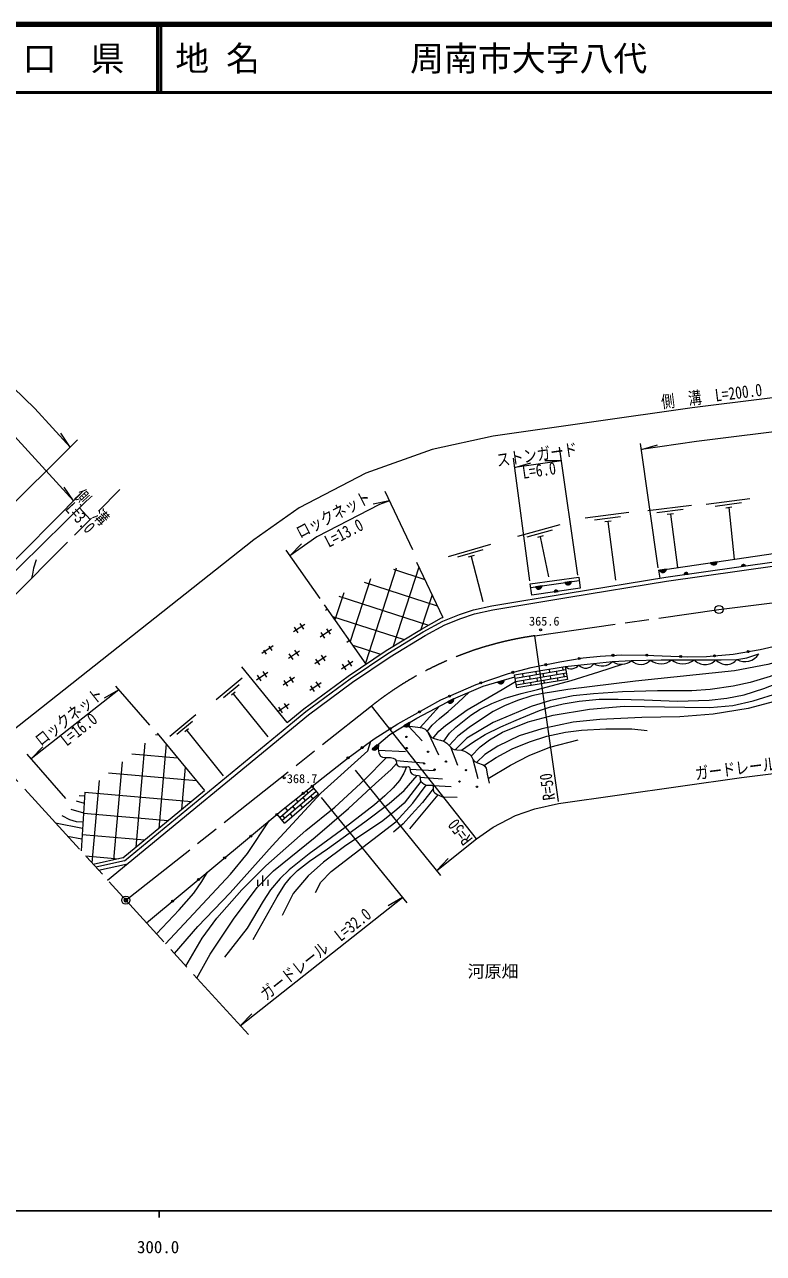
# Model space of a CAD drawing. Units: millimetres at full size, sheet at 1:1000; details may follow other scales. Extents: x 40000 to 680000, y 20000 to 380000.
# Drawn here: x 348142 to 457166, y 198715 to 380000 of the extents above; entities that cross this region are included whole.
import ezdxf
from ezdxf.enums import TextEntityAlignment as Align

# ---------------------------------------------------------------- set-up
doc = ezdxf.new("R2010")
doc.units = ezdxf.units.MM
doc.header["$LTSCALE"] = 1000
doc.header["$PDMODE"] = 32
doc.header["$PDSIZE"] = 500
doc.linetypes.add('CHAIN', pattern=[18.5, 12, -1.5, 3.5, -1.5])
for name, color, linetype, lineweight in [('M-BGD', 7, 'Continuous', 13), ('M-BMK', 2, 'CHAIN', 13), ('M-BMK-SRVR', 3, 'Continuous', 13), ('M-STR-HTXT', 7, 'Continuous', 13), ('M-TTL', 2, 'Continuous', 140), ('M-TTL-BAND', 7, 'Continuous', 25), ('M-TTL-LINE', 7, 'Continuous', 50)]:
    doc.layers.add(name, color=color, linetype=linetype, lineweight=lineweight)
for name, color, linetype in [('M-BMK-HTXT', 7, 'Continuous'), ('M-OTRS', 6, 'Continuous'), ('M-TTL-TXT', 7, 'Continuous')]:
    doc.layers.add(name, color=color, linetype=linetype)
doc.styles.add('ＭＳ ゴシック', font='')
doc.styles.get('ＭＳ ゴシック').set_extended_font_data('MS Gothic')

msp = doc.modelspace()

# ---------------------------------------------------------------- hatches: boundary and pattern name
at = {"layer": 'M-BGD'}
for points in [[(442839, 299654, -0.82183), (441857, 299519)], [(446076, 298939), (445456, 298851, -0.84072)], [(450353, 300757, -0.82183), (449372, 300614)], [(454524, 300136), (453905, 300048, -0.84072)], [(428845, 297826, -0.82183), (427864, 297684)], [(424505, 297199, -0.82183), (423524, 297058)], [(426886, 296364), (426267, 296275, -0.84072)], [(429840, 286458, -0.41421), (429962, 286631, -0.41421), (430135, 286509, -1)], [(434813, 286938, -0.41421), (434955, 287095, -0.41421), (435112, 286953, -1)], [(439811, 286984, -1), (440110, 286973, -0.41421), (439955, 286828, -0.41421)], [(444807, 286791, -1), (445107, 286780, -0.41421), (444951, 286636, -0.41421)], [(449802, 286867, -0.41421), (449938, 287030, -0.41421), (450101, 286893, -1)], [(454762, 287469, -0.41421), (454885, 287641, -0.41421), (455058, 287518, -1)], [(424925, 285543, -0.41421), (425042, 285720, -0.41421), (425219, 285602, -1)], [(415311, 282836, -0.41421), (415405, 283026, -0.41421), (415595, 282932, -1)], [(418900, 283290, -0.82183), (417950, 283010)], [(420059, 284401, -0.41421), (420166, 284583, -0.41421), (420349, 284476, -1)], [(410719, 280863, -1), (410993, 280985, -0.41421), (410917, 280787, -0.41421)], [(411448, 280548, -0.82183), (410570, 280089)], [(406293, 278545, -1), (406556, 278690, -0.41421), (406497, 278486, -0.41421)], [(401966, 276043, -1), (402219, 276205, -0.41421), (402174, 275998, -0.41421)], [(404949, 277055, -0.82183), (404104, 276538)], [(395724, 271863, -1), (396022, 271824, -0.41421), (395853, 271695, -0.41421)], [(397826, 273243, -1), (398070, 273418, -0.41421), (398036, 273208, -0.41421)], [(400187, 273720, -0.82183), (399429, 273083)], [(389148, 266498, -0.41421), (389172, 266708, -0.41421), (389383, 266684, -1)], [(390480, 267557, -0.41421), (390504, 267767, -0.41421), (390715, 267743, -1)], [(385252, 263364, -1), (385483, 263556, -1)], [(381403, 260173, -1), (381634, 260364, -1)], [(377554, 256982, -1), (377785, 257173, -1)], [(373705, 253790, -1), (373936, 253982, -1)], [(369856, 250599, -1), (370087, 250790, -1)]]:
    msp.add_hatch(color=256, dxfattribs=at).paths.add_polyline_path(points)

# ---------------------------------------------------------------- linework, layer by layer
for p, q in [((455150, 310059), (448707, 309205)), ((446552, 309048), (440097, 308278)), ((445314, 308447), (441441, 307985)), ((453921, 309442), (450054, 308929)), ((452498, 308799), (451596, 308680)), ((452047, 308740), (452837, 301122)), ((437329, 308009), (430885, 307159)), ((436099, 307393), (432232, 306883)), ((434675, 306751), (433773, 306632)), ((434224, 306692), (435326, 298051)), ((443883, 307823), (442979, 307715)), ((443431, 307769), (444466, 299893)), ((427140, 306186), (420874, 304457)), ((426006, 305406), (422247, 304369)), ((424685, 304575), (423808, 304333)), ((416892, 303308), (410651, 301491)), ((424246, 304454), (425471, 298521)), ((415769, 302513), (412025, 301423)), ((414460, 301663), (413586, 301409)), ((414023, 301536), (415778, 294880)), ((402998, 299818), (398444, 285801)), ((406328, 299953), (402537, 288286)), ((402571, 299639), (407191, 298138)), ((405972, 300701), (409856, 292538)), ((441680, 299501), (441870, 298325)), ((442839, 299654), (441857, 299519)), ((450353, 300757), (449372, 300614)), ((453905, 300048), (454524, 300136)), ((399194, 298223), (396196, 288996)), ((398257, 297755), (409041, 294251)), ((422838, 296959), (429981, 297989)), ((428845, 297826), (427864, 297684)), ((445456, 298851), (446076, 298939)), ((395239, 296163), (393948, 292191)), ((394518, 295684), (407730, 291391)), ((408280, 295850), (406633, 290779)), ((424505, 297199), (423524, 297058)), ((426267, 296275), (426886, 296364)), ((398540, 285664), (392383, 294416)), ((393591, 292700), (404151, 289268)), ((396587, 288440), (400686, 287108)), ((386883, 277018), (380197, 285263)), ((420526, 283561), (428007, 284837)), ((425541, 284895), (425609, 284428)), ((427515, 285217), (427581, 284764)), ((380267, 283585), (376435, 280374)), ((418900, 283290), (417950, 283010)), ((420604, 283085), (428084, 284361)), ((420681, 282609), (428162, 283885)), ((421593, 284250), (421665, 283755)), ((421734, 283278), (421803, 282801)), ((422651, 283923), (422720, 283446)), ((422790, 282969), (422859, 282494)), ((423567, 284572), (423637, 284091)), ((423706, 283614), (423776, 283137)), ((424623, 284259), (424692, 283782)), ((424762, 283305), (424833, 282816)), ((425678, 283951), (425748, 283473)), ((426595, 284596), (426664, 284119)), ((426734, 283642), (426807, 283139)), ((427650, 284287), (427720, 283810)), ((379790, 282598), (377490, 280671)), ((379197, 281514), (378661, 281065)), ((378929, 281290), (384027, 274906)), ((406503, 276296), (409388, 279471)), ((411448, 280548), (410570, 280089)), ((373419, 278169), (369570, 274977)), ((372936, 277184), (370627, 275269)), ((372338, 276104), (371799, 275657)), ((372069, 275880), (377457, 269178)), ((404949, 277055), (404104, 276538)), ((406828, 274311), (404817, 276503)), ((365898, 274001), (364555, 258644)), ((367455, 275272), (367931, 275230)), ((367719, 275487), (374706, 266997)), ((369026, 273899), (367935, 261425)), ((409255, 272221), (407764, 275446)), ((363984, 272438), (370713, 271850)), ((400187, 273720), (399429, 273083)), ((404342, 272723), (400349, 272921)), ((412092, 270705), (411033, 273401)), ((362520, 271243), (361253, 256762)), ((371862, 270453), (371315, 264207)), ((390598, 267650), (395873, 271843)), ((406988, 271050), (402966, 271397)), ((415066, 268734), (414315, 271546)), ((359142, 268485), (358078, 256333)), ((360514, 269605), (373494, 268469)), ((408619, 269928), (405022, 270092)), ((409815, 268687), (406506, 268915)), ((357056, 266783), (356484, 258083)), ((357056, 266771), (372761, 265397)), ((362643, 257071), (374706, 266997)), ((374697, 267008), (374695, 266989)), ((389711, 266945), (389970, 266626)), ((411092, 267554), (408414, 267718)), ((355756, 265465), (356948, 265137)), ((356212, 266269), (357019, 266216)), ((388145, 265700), (388452, 265324)), ((388798, 264899), (389143, 264475)), ((389211, 265975), (389557, 265551)), ((390316, 266202), (390662, 265778)), ((404967, 261353), (409169, 266356)), ((354971, 264241), (356853, 263697)), ((356850, 263652), (369315, 262561)), ((386484, 262194), (385407, 263493)), ((386174, 263370), (386520, 262945)), ((386579, 264456), (386934, 264021)), ((387279, 263597), (387625, 263173)), ((387693, 264672), (388038, 264248)), ((352705, 262231), (356705, 261448)), ((354499, 260261), (356602, 259885)), ((356645, 260533), (365869, 259726)), ((357150, 257352), (361997, 256928)), ((362643, 257071), (358287, 256104)), ((362868, 256609), (358675, 255678)), ((359075, 255239), (363309, 256194)), ((382563, 252944), (382563, 253844)), ((383313, 252944), (383313, 254444)), ((384063, 252944), (384063, 253844))]:
    msp.add_line(p, q, dxfattribs=at)
for points in [[(362868, 256609), (389644, 278643), (396182, 283474), (401750, 287221), (406970, 290399), (409879, 292010), (412302, 292969), (414388, 293658), (417100, 294236), (428342, 296141), (442765, 298469), (459105, 300785), (474138, 302046), (486248, 302877), (492051, 302895), (497048, 302575), (511255, 301092), (522439, 299171), (524876, 298942), (528165, 298779), (536002, 298396), (543879, 298386), (545674, 298748), (547351, 299223)], [(441680, 299501), (442594, 299618), (458942, 302019), (474027, 303492), (486196, 304327), (492096, 304346), (497170, 304020), (511453, 302529), (522630, 300610), (524980, 300388), (528237, 300227), (536039, 299846), (540137, 299841)], [(349878, 301027), (349466, 299828), (349290, 298923), (349183, 298312)], [(360392, 253794), (390014, 278170), (396528, 282984), (402074, 286716), (407272, 289880), (410136, 291466), (412507, 292405), (414545, 293078), (417213, 293647), (428440, 295549), (442855, 297876), (459172, 300189), (474183, 301448), (486269, 302277), (492033, 302295), (496998, 301977), (499503, 301715)], [(386883, 277018), (389337, 279037), (395894, 283883), (401480, 287642), (406719, 290832), (409665, 292463), (409856, 292538)], [(476052, 292546), (474464, 291438), (472558, 290245), (470048, 288907), (467314, 287630), (462941, 285867), (458160, 283842), (455220, 282946), (452680, 282377), (449292, 281930), (446583, 281734), (441517, 281734), (436354, 281565), (432090, 281272), (429069, 280962), (425755, 280307), (422916, 279397), (417289, 277036), (413390, 274723), (411739, 273036)], [(412620, 272939), (414373, 274172), (416108, 275273), (418411, 276398), (420667, 277386), (424148, 278823), (425748, 279342), (427601, 279789), (429986, 280170), (432910, 280461), (435750, 280461), (439578, 280389), (444487, 280195), (449165, 280342), (451770, 280608), (454333, 281113), (457241, 282061), (472847, 288151), (480929, 290408), (485775, 291586)], [(414033, 272086), (415388, 273448), (416724, 274491), (418674, 275597), (422458, 277146), (426154, 278112), (431504, 279029), (436619, 279432), (445565, 279298), (449280, 279268), (452654, 279543), (455637, 280245), (459418, 281425), (466031, 284023), (472612, 286831), (477178, 288489), (481063, 289676), (484931, 290462), (489309, 291323)], [(492752, 291067), (488051, 290306), (484821, 289515), (480800, 288305), (470780, 284735), (462310, 281306), (458788, 280116), (454930, 279086), (449760, 278278), (444823, 277882), (439200, 277759), (433045, 277496), (429111, 277065), (424483, 276111), (421126, 275093), (417969, 273567), (416037, 272307), (414822, 271162)], [(395873, 271843), (399738, 274612), (403211, 276842), (409586, 280364), (414791, 282660), (419549, 284269), (422913, 285138), (427113, 285983), (430568, 286585), (433071, 286848), (436263, 287013), (439743, 286987), (445982, 286746), (448764, 286776), (452697, 287122), (456682, 287791), (463255, 289328)], [(466956, 289453), (465855, 288359), (464281, 287565), (461614, 286621), (457817, 285604), (452887, 284670), (438301, 283142), (428326, 281924), (424366, 281254), (422990, 280979), (420895, 280270), (418960, 279515), (417269, 278641), (415689, 277648), (413735, 276318), (412080, 275008), (410777, 273641)], [(427933, 285286), (431163, 285623), (434913, 286034), (437691, 286175), (442085, 286301), (447339, 286301), (450906, 286276), (453239, 286329), (454718, 286575), (456504, 287149)], [(409996, 274263), (410857, 275466), (411776, 276356), (413981, 278141), (415390, 279019), (417101, 279841), (419041, 280621), (421440, 281308), (423836, 281885), (428780, 283216), (432902, 284496), (436361, 285633)], [(399414, 273070), (402037, 275275), (406010, 277703), (411425, 280536), (415828, 282382), (420493, 283761)], [(408439, 274720), (409251, 275758), (410231, 276620), (413468, 278926), (418599, 281910), (420600, 283106)], [(407563, 275729), (408290, 276637), (409361, 277641), (410653, 278667), (412132, 279995), (413747, 281510)], [(404167, 276577), (406183, 276348), (406822, 276245), (407266, 276046), (407662, 275623), (408074, 274906), (408439, 274720), (409070, 274536), (409515, 274457), (409996, 274263), (410447, 273990), (410777, 273641), (411290, 273162), (411516, 273066), (411913, 273011), (412620, 272939), (413045, 272801), (413488, 272583), (413925, 272252), (414141, 271921), (414315, 271546), (414464, 271350), (414961, 271090), (415798, 270776), (416034, 270604), (416252, 270316), (416314, 270061), (416391, 269408), (416682, 268112)], [(415916, 270690), (417717, 271871), (420069, 273130), (422656, 274171), (425217, 275041), (427947, 275599), (430323, 275895), (433907, 276115), (437748, 276115), (440030, 275879)], [(391866, 266622), (398804, 272867), (399252, 274264)], [(400357, 273863), (400320, 273119), (400407, 272524), (400653, 272092), (400953, 271945), (401304, 271865), (402122, 271865), (402554, 271765), (402804, 271649), (402966, 271397), (403025, 270975), (403142, 270734), (403436, 270558), (403864, 270478), (404510, 270478), (404765, 270524), (404956, 270440), (405010, 270196), (405071, 269701), (405277, 269468), (405588, 269339), (405896, 269251), (406248, 269214), (406481, 269184), (406531, 268647), (406629, 268352), (406847, 268140), (407087, 267946), (407419, 267813), (407910, 267813), (408242, 267797), (408414, 267718), (408437, 267277), (408503, 266876), (408686, 266644), (409002, 266427), (409362, 266272), (409817, 266093), (411975, 266004)], [(416537, 268760), (419853, 270754), (422608, 272182), (425669, 273389), (429819, 274476)], [(371943, 241114), (374370, 245218), (376504, 248196), (380222, 252356), (383732, 255893), (389626, 261087), (393919, 264562), (398349, 268619), (401560, 271865)], [(373582, 239315), (375527, 242880), (378987, 248032), (382446, 252719), (384863, 255141), (391003, 260101), (395929, 264355), (399935, 268026), (402222, 270114), (403025, 270975)], [(404510, 270478), (404104, 269567), (403446, 268471), (402551, 267393), (401309, 266224), (399775, 264876), (395440, 261549), (390113, 257688), (387194, 255287), (385852, 254002), (384440, 252336), (383343, 250690), (381010, 246708), (377637, 242442)], [(381890, 245008), (385409, 251342), (386534, 253162), (387425, 254214), (388427, 255205), (390207, 256584), (392819, 258390), (398345, 262373), (401919, 265097), (404151, 267017), (406072, 269233)], [(406629, 268352), (404165, 265139), (402745, 263897), (400821, 262382), (398670, 260961), (395367, 258760), (392269, 256439), (390013, 254443), (387772, 251792), (386140, 248582)], [(366122, 247503), (386323, 264252), (390598, 267650)], [(370255, 242966), (373687, 246966), (378503, 251914), (384670, 258826), (391866, 266622)], [(385786, 263036), (389996, 266648), (390842, 267342)], [(386135, 262615), (390752, 266576), (391175, 266923)], [(386484, 262194), (391508, 266504), (390598, 267650)], [(386484, 262194), (391508, 266504), (390598, 267650)], [(391063, 251970), (391845, 253472), (393394, 255051), (402937, 262375), (405456, 265119), (407419, 267813)], [(408437, 267277), (406838, 265216), (405228, 263453), (404031, 262089), (402574, 260878)], [(353637, 263299), (354783, 262719), (355741, 262436), (356766, 262369)], [(368945, 244405), (378523, 254660), (381042, 257726), (384222, 262510)], [(367608, 245872), (370948, 249385), (373133, 251853), (374319, 253579), (375133, 254974)]]:
    msp.add_lwpolyline(points, dxfattribs=at)
for points in [[(422764, 297474), (429907, 298504), (430148, 296834), (423005, 295804)], [(420444, 284062), (427933, 285286), (428246, 283374), (420756, 282150)]]:
    msp.add_lwpolyline(points, close=True, dxfattribs=at)
for centre, radius in [((424293, 290725), 150), ((429987, 286484), 150), ((434962, 286946), 150), ((439960, 286978), 150), ((444957, 286786), 150), ((449951, 286880), 150), ((454910, 287493), 150), ((425072, 285573), 150), ((415453, 282884), 150), ((420204, 284438), 150), ((410856, 280924), 150), ((406424, 278617), 150), ((402093, 276124), 150), ((404479, 274911), 100), ((395873, 271843), 150), ((397948, 273330), 150), ((404543, 273263), 100), ((407684, 272719), 100), ((407104, 270976), 100), ((408635, 270094), 100), ((410322, 271275), 100), ((386431, 268888), 150), ((412320, 268315), 100), ((413292, 270006), 100), ((389265, 266591), 150), ((390598, 267650), 150), ((414896, 267565), 100), ((385368, 263460), 150), ((381518, 260269), 150), ((377669, 257077), 150), ((373820, 253886), 150), ((369971, 250695), 150)]:
    msp.add_circle(centre, radius, dxfattribs=at)
for centre, radius, start, end in [((442335, 299684), 505, 198.995, 356.65319), ((445774, 298841), 318, 17.95807, 178.1758), ((449848, 300782), 505, 199.52281, 357.181), ((454222, 300038), 318, 17.95807, 178.1758), ((428341, 297852), 505, 199.37991, 357.0381), ((424000, 297226), 505, 199.37991, 357.0381), ((426584, 296265), 318, 18.10014, 178.31787), ((454423, 288522), 2493, 241.64414, 326.58523), ((428816, 286356), 1387, 230.50501, 321.41079), ((430938, 286508), 1453, 224.40801, 327.76731), ((433358, 287545), 2168, 236.68084, 315.82065), ((436210, 287908), 2280, 235.311, 310.53623), ((439068, 287588), 1972, 225.74184, 317.52699), ((442048, 288038), 2345, 229.4457, 312.20164), ((445277, 288350), 2634, 231.09115, 308.90885), ((448552, 287780), 2194, 222.40744, 316.90872), ((451677, 287628), 2033, 221.49328, 320.25095), ((418397, 283244), 505, 207.63654, 5.29473), ((410964, 280405), 505, 218.78589, 16.44409), ((404476, 276880), 505, 222.60335, 20.26154), ((399745, 273476), 505, 231.22258, 28.88078)]:
    msp.add_arc(centre, radius, start, end, dxfattribs=at)
at = {"layer": 'M-BMK'}
for p, q in [((319898, 268905), (362208, 311391)), ((363090, 250832), (399350, 279490)), ((381168, 230987), (342268, 273687))]:
    msp.add_line(p, q, dxfattribs=at)
msp.add_lwpolyline([(423416, 289831), (450606, 293714), (481540, 297562)], dxfattribs=at)
msp.add_arc((430434, 240326), 50000, 98.06805, 128.43888, dxfattribs=at)
at = {"layer": 'M-BMK-SRVR'}
for centre in [(450606, 293714), (363090, 250832)]:
    msp.add_circle(centre, 600, dxfattribs=at)
at = {"layer": 'M-OTRS'}
msp.add_point((363090, 250832), dxfattribs=at)
at = {"layer": 'M-STR-HTXT'}
for p, q in [((354860, 317681), (353472, 319706)), ((336340, 299246), (355948, 318764)), ((429783, 298776), (427089, 317677)), ((441630, 299835), (439031, 318216)), ((439156, 317332), (441515, 318014)), ((422697, 297923), (420294, 316034)), ((427378, 315650), (420476, 314665)), ((427378, 315650), (424923, 315645)), ((420476, 314665), (422834, 315347)), ((356481, 310872), (340333, 294530)), ((355352, 309729), (353964, 311754)), ((405453, 302490), (401328, 311096)), ((343202, 295951), (357399, 309833)), ((356268, 308727), (357840, 307005)), ((401975, 309746), (399571, 309246)), ((387307, 301631), (389003, 303407)), ((391745, 295323), (386732, 302449)), ((392843, 293762), (392527, 293549)), ((389493, 291508), (387834, 290391)), ((388528, 290255), (387970, 291085)), ((389358, 290814), (388799, 291643)), ((393419, 290740), (391760, 289624)), ((392454, 289488), (391895, 290318)), ((393283, 290046), (392725, 290876)), ((384800, 288349), (383141, 287233)), ((384664, 287655), (384234, 288295)), ((396099, 289134), (395685, 288856)), ((396379, 288721), (396153, 289056)), ((426910, 265368), (423416, 289831)), ((383835, 287097), (383433, 287694)), ((388726, 287582), (387067, 286465)), ((387761, 286330), (387202, 287159)), ((388590, 286888), (388032, 287718)), ((392652, 286815), (390992, 285698)), ((392516, 286121), (391958, 286950)), ((391686, 285562), (391128, 286392)), ((396577, 286047), (394918, 284931)), ((395612, 284795), (395054, 285625)), ((396442, 285353), (395883, 286183)), ((384033, 284424), (382374, 283307)), ((383068, 283171), (382509, 284001)), ((383897, 283730), (383339, 284559)), ((387959, 283656), (386299, 282540)), ((386993, 282404), (386435, 283234)), ((387823, 282962), (387265, 283792)), ((391884, 282889), (390225, 281772)), ((391749, 282195), (391190, 283025)), ((362029, 281859), (349123, 271659)), ((362029, 281859), (359910, 280620)), ((361545, 282414), (366583, 276640)), ((390919, 281637), (390361, 282466)), ((387191, 279731), (385569, 278639)), ((386226, 278478), (385668, 279308)), ((387056, 279037), (386497, 279866)), ((414851, 259876), (399350, 279490)), ((348498, 272375), (354202, 265838)), ((349123, 271659), (350818, 273434)), ((409579, 254467), (396967, 270020)), ((404588, 250420), (391976, 265973)), ((408965, 255223), (410661, 256999)), ((379967, 232306), (403924, 251239)), ((403924, 251239), (401805, 250000)), ((379967, 232306), (381663, 234081))]:
    msp.add_line(p, q, dxfattribs=at)
for points in [[(262180, 306636), (269746, 318231), (274714, 323654), (278697, 327462), (284374, 331903), (288161, 334286), (294156, 337296), (298962, 338882), (302531, 339799), (307391, 340301), (313439, 340301), (319557, 339723), (326809, 338052), (331005, 336457), (335051, 334371), (338909, 332084), (342680, 329419), (346476, 326452), (349680, 323350), (354860, 317681)], [(250029, 280640), (266368, 303904), (273710, 315156), (278289, 320154), (281973, 323677), (287254, 327807), (290620, 329926), (296072, 332663), (300369, 334081), (303415, 334863), (307649, 335301), (313203, 335301), (318757, 334776), (325352, 333256), (328965, 331883), (332628, 329995), (336187, 327885), (339696, 325405), (343188, 322676), (346092, 319864), (355352, 309729)], [(537359, 322203), (536785, 322281), (535828, 322436), (529370, 323678), (516610, 325960), (512241, 326839), (503293, 328055), (492572, 328497), (483678, 328050), (477881, 327339), (446633, 323451), (417272, 319258), (408296, 317328), (398488, 313806), (388683, 308711), (381957, 303982), (342836, 273063)], [(537818, 317300), (537339, 317299), (535370, 317432), (528457, 318762), (515677, 321048), (511411, 321906), (502852, 323069), (492595, 323492), (484109, 323065), (478495, 322376), (447295, 318495), (439156, 317332)], [(401975, 309746), (400495, 309215), (391285, 304428), (387307, 301631)], [(408965, 255223), (414851, 259876), (417309, 261603), (420564, 263295), (423437, 264327), (426951, 265082), (453916, 268933), (484626, 272754), (488414, 273218), (492821, 273440), (498447, 273208), (503105, 272575), (506345, 271923), (519655, 269543)]]:
    msp.add_lwpolyline(points, dxfattribs=at)
at = {"layer": 'M-TTL'}
msp.add_line((680000, 380000), (40000, 380000), dxfattribs=at)
at = {"layer": 'M-TTL-BAND'}
for p, q in [((40000, 205000), (579000, 205000)), ((368000, 205000), (368000, 204000))]:
    msp.add_line(p, q, dxfattribs=at)
at = {"layer": 'M-TTL-LINE'}
for p, q in [((367750, 380000), (367750, 370000)), ((368250, 380000), (368250, 370000)), ((40000, 370000), (680000, 370000))]:
    msp.add_line(p, q, dxfattribs=at)

# ---------------------------------------------------------------- texts
at = {"layer": 'M-BGD', "style": 'ＭＳ ゴシック'}
for s, p in [('365.6', (422584, 291995)), ('368.7', (386847, 268756))]:
    msp.add_text(s, height=1320, dxfattribs=at).set_placement(p, align=Align.MIDDLE_LEFT)
at = {"layer": 'M-BMK-HTXT', "style": 'ＭＳ ゴシック'}
msp.add_text('河原畑', height=1833, dxfattribs=at).set_placement((417269, 240332), align=Align.MIDDLE_CENTER)
at = {"layer": 'M-STR-HTXT', "style": 'ＭＳ ゴシック', "width": 0.8}
for s, rotation, p in [('側\u3000溝\u3000L=200.0', 7.092, (449698, 323780)), ('ストンガード', 8.127, (423934, 315107)), ('側\u3000溝', 312.416, (357016, 307831)), ('ロックネット', 27.461, (394358, 306411)), ('ロックネット', 38.32, (355608, 276718)), ('ガードレール\u3000L=133.0', 7.092, (457675, 269349)), ('ガードレール\u3000L=32.0', 38.32, (391978, 241732))]:
    msp.add_text(s, height=1833, rotation=rotation, dxfattribs=at).set_placement(p, align=Align.BOTTOM_CENTER)
for s, rotation, p in [('L=6.0', 8.127, (423927, 315158)), ('L=3.0', 312.416, (357054, 307866)), ('L=13.0', 27.461, (394827, 305808)), ('L=16.0', 38.32, (355576, 276759))]:
    msp.add_text(s, height=1833, rotation=rotation, dxfattribs=at).set_placement(p, align=Align.TOP_CENTER)
for rotation, p in [(98.127, (427009, 265780)), (128.32, (414789, 260207))]:
    msp.add_text('R=50', height=1833, rotation=rotation, dxfattribs=at).set_placement(p, align=Align.BOTTOM_LEFT)
at = {"layer": 'M-TTL-BAND', "style": 'ＭＳ ゴシック'}
msp.add_text('300.0', height=1833, dxfattribs=at).set_placement((367844, 198195), align=Align.BOTTOM_CENTER)
at = {"layer": 'M-TTL-TXT', "style": 'ＭＳ ゴシック'}
msp.add_text('山\u3000口\u3000県', height=3666, dxfattribs=at).set_placement((350375, 375000), align=Align.MIDDLE_CENTER)
for s, p in [('地 名', (370380, 375000)), ('周南市大字八代', (405024, 375000))]:
    msp.add_text(s, height=3666, dxfattribs=at).set_placement(p, align=Align.MIDDLE_LEFT)

doc.saveas('drawing.dxf')
